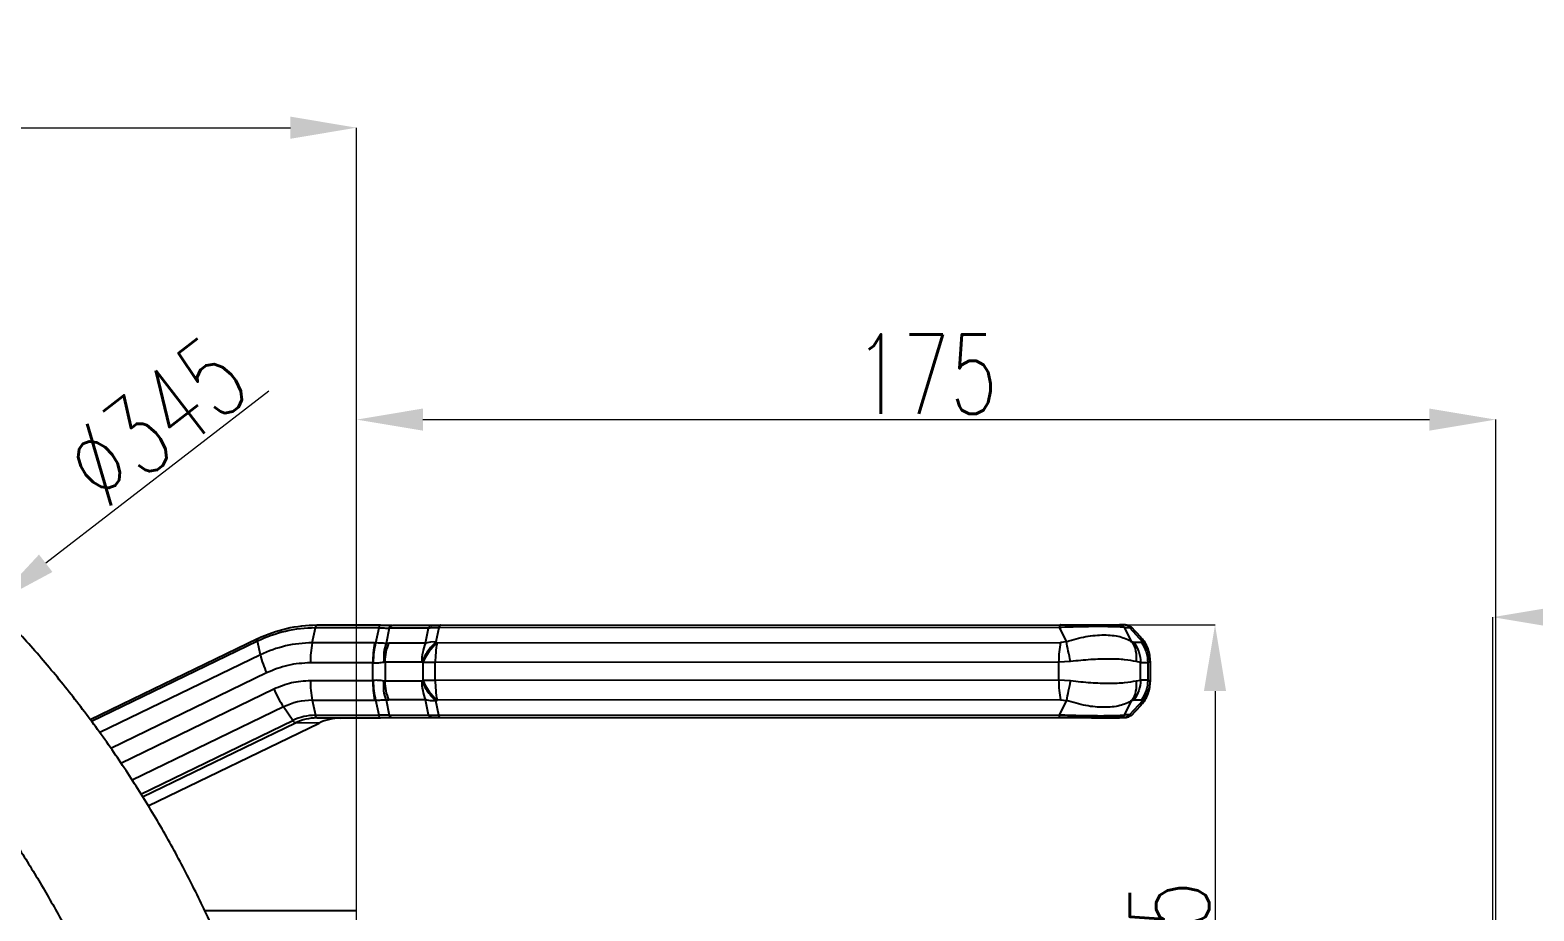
# Model space of a CAD drawing. Header units: millimetres. Extents: x 1953 to 4389, y 564 to 2287.
# Drawn here: x 3066.4 to 3293.5, y 1073.5 to 1206.6 of the extents above; entities that cross this region are included whole.
import ezdxf

# ---------------------------------------------------------------- set-up
doc = ezdxf.new("R2010")
doc.units = ezdxf.units.MM
doc.layers.add('AM_5', color=3, linetype='Continuous', lineweight=25)
doc.styles.add('SLDTEXTSTYLE1', font='txt.shx', dxfattribs={"width": 0.7, "bigfont": 'gbcbig.shx'})
doc.dimstyles.new('SLDDIMSTYLE12$0', dxfattribs={"dimtxt": 12, "dimasz": 10, "dimexe": 0, "dimexo": 0.0625, "dimgap": 0.875, "dimtad": 1, "dimdec": 1, "dimlfac": 1.8, "dimrnd": 1e-09, "dimzin": 12, "dimdsep": 46, "dimtxsty": 'SLDTEXTSTYLE1', "dimcen": 0.09, "dimdle": 8.16, "dimclrd": 3, "dimclre": 3, "dimadec": 0, "dimazin": 3, "dimtfac": 1, "dimtdec": 1, "dimtofl": 0, "dimtmove": 0, "dimatfit": 3, "dimfxl": 0, "dimfrac": 2, "dimtolj": 1, "dimlwd": 5, "dimlwe": 5, "dimarcsym": 0})
doc.dimstyles.new('SLDDIMSTYLE12$3', dxfattribs={"dimtxt": 12, "dimasz": 10, "dimexe": 0, "dimexo": 0.0625, "dimgap": 0.875, "dimtad": 1, "dimdec": 1, "dimlfac": 1.8, "dimrnd": 1e-09, "dimzin": 12, "dimdsep": 46, "dimtxsty": 'SLDTEXTSTYLE1', "dimcen": 0.09, "dimdle": 8.16, "dimclrd": 3, "dimclre": 3, "dimadec": 0, "dimazin": 3, "dimtfac": 1, "dimtdec": 1, "dimtofl": 0, "dimtmove": 0, "dimatfit": 3, "dimfxl": 0, "dimfrac": 2, "dimtolj": 1, "dimlwd": 5, "dimlwe": 5, "dimarcsym": 0})

# ---------------------------------------------------------------- blocks, each defined once
blk = doc.blocks.new('*D65')
at = {"layer": 'AM_5', "color": 3, "lineweight": 5, "transparency": 16777216}
blk.add_line((2938.67, 1139.46), (2938.67, 1191.82), dxfattribs=at)
at = {"layer": 'AM_5', "color": 3, "linetype": 'Continuous', "lineweight": 5, "transparency": 16777216}
for p, q in [((2948.67, 1191.82), (3105.75, 1191.82)), ((3115.75, 1073.56), (3115.75, 1191.82))]:
    blk.add_line(p, q, dxfattribs=at)
at = {"layer": 'AM_5', "color": 3, "transparency": 16777216}
for points in [[(2948.67, 1193.49), (2948.67, 1190.15), (2938.67, 1191.82)], [(3105.75, 1193.49), (3105.75, 1190.15), (3115.75, 1191.82)]]:
    blk.add_solid(points, dxfattribs=at)
at = {"layer": 'Defpoints', "color": 0, "transparency": 16777216}
for p in [(3115.75, 1191.82), (2938.67, 1139.39), (3115.75, 1073.49)]:
    blk.add_point(p, dxfattribs=at)
at = {"layer": 'AM_5', "color": 0, "transparency": 16777216, "insert": (3027.21, 1198.7), "char_height": 12, "attachment_point": 5, "style": 'SLDTEXTSTYLE1'}
blk.add_mtext('\\A1;178', dxfattribs=at)
blk = doc.blocks.new('*D53')
at = {"layer": 'AM_5', "color": 3, "lineweight": 5, "transparency": 16777216}
blk.add_line((3115.75, 1071), (3115.75, 1147.72), dxfattribs=at)
at = {"layer": 'AM_5', "color": 3, "linetype": 'Continuous', "lineweight": 5, "transparency": 16777216}
for p, q in [((3125.75, 1147.72), (3277.75, 1147.72)), ((3287.75, 993.85), (3287.75, 1147.72))]:
    blk.add_line(p, q, dxfattribs=at)
at = {"layer": 'AM_5', "color": 3, "transparency": 16777216}
for points in [[(3125.75, 1149.39), (3125.75, 1146.05), (3115.75, 1147.72)], [(3277.75, 1149.39), (3277.75, 1146.05), (3287.75, 1147.72)]]:
    blk.add_solid(points, dxfattribs=at)
at = {"layer": 'Defpoints', "color": 0, "transparency": 16777216}
for p in [(3287.75, 1147.72), (3115.75, 1070.94), (3287.75, 993.79)]:
    blk.add_point(p, dxfattribs=at)
at = {"layer": 'AM_5', "color": 0, "transparency": 16777216, "insert": (3201.75, 1154.59), "char_height": 12, "attachment_point": 5, "style": 'SLDTEXTSTYLE1'}
blk.add_mtext('\\A1;175', dxfattribs=at)
blk = doc.blocks.new('*D55')
at = {"layer": 'AM_5', "color": 3, "lineweight": 5, "transparency": 16777216}
blk.add_line((3287.3, 1071), (3287.3, 1117.87), dxfattribs=at)
at = {"layer": 'AM_5', "color": 3, "linetype": 'Continuous', "lineweight": 5, "transparency": 16777216}
for p, q in [((3297.3, 1117.87), (3449.3, 1117.87)), ((3459.3, 993.85), (3459.3, 1117.87))]:
    blk.add_line(p, q, dxfattribs=at)
at = {"layer": 'AM_5', "color": 3, "transparency": 16777216}
for points in [[(3297.3, 1119.54), (3297.3, 1116.21), (3287.3, 1117.87)], [(3449.3, 1119.54), (3449.3, 1116.21), (3459.3, 1117.87)]]:
    blk.add_solid(points, dxfattribs=at)
at = {"layer": 'Defpoints', "color": 0, "transparency": 16777216}
for p in [(3459.3, 1117.87), (3287.3, 1070.94), (3459.3, 993.79)]:
    blk.add_point(p, dxfattribs=at)
at = {"layer": 'AM_5', "color": 0, "transparency": 16777216, "insert": (3373.3, 1124.75), "char_height": 12, "attachment_point": 5, "style": 'SLDTEXTSTYLE1'}
blk.add_mtext('\\A1;195', dxfattribs=at)
blk = doc.blocks.new('*D69')
at = {"layer": 'AM_5', "color": 3, "lineweight": 5, "transparency": 16777216}
blk.add_line((3231.02, 1116.71), (3245.37, 1116.71), dxfattribs=at)
at = {"layer": 'AM_5', "color": 3, "linetype": 'Continuous', "lineweight": 5, "transparency": 16777216}
for p, q in [((3245.37, 1106.71), (3245.37, 1009.26)), ((2985.42, 999.26), (3245.37, 999.26))]:
    blk.add_line(p, q, dxfattribs=at)
at = {"layer": 'AM_5', "color": 3, "transparency": 16777216}
for points in [[(3243.7, 1106.71), (3247.04, 1106.71), (3245.37, 1116.71)], [(3243.7, 1009.26), (3247.04, 1009.26), (3245.37, 999.26)]]:
    blk.add_solid(points, dxfattribs=at)
at = {"layer": 'Defpoints', "color": 0, "transparency": 16777216}
for p in [(3230.96, 1116.71), (2985.36, 999.26), (3245.37, 999.26)]:
    blk.add_point(p, dxfattribs=at)
at = {"layer": 'AM_5', "color": 0, "transparency": 16777216, "insert": (3238.49, 1067.21), "char_height": 12, "attachment_point": 5, "rotation": 90, "style": 'SLDTEXTSTYLE1'}
blk.add_mtext('\\A1;115', dxfattribs=at)
blk = doc.blocks.new('*D54')
at = {"layer": 'AM_5', "color": 3, "linetype": 'Continuous', "lineweight": 5, "transparency": 16777216}
blk.add_line((3102.49, 1152.01), (3068.81, 1126.02), dxfattribs=at)
at = {"layer": 'AM_5', "color": 3, "lineweight": 5, "transparency": 16777216}
for p, q in [((3001.52, 1073.99), (3001.52, 1074.17)), ((3001.43, 1074.08), (3001.61, 1074.08))]:
    blk.add_line(p, q, dxfattribs=at)
at = {"layer": 'AM_5', "color": 3, "transparency": 16777216}
blk.add_solid([(3067.79, 1127.33), (3069.82, 1124.7), (3060.89, 1119.9)], dxfattribs=at)
at = {"layer": 'Defpoints', "color": 0, "transparency": 16777216}
for p in [(3060.89, 1119.9), (2942.15, 1028.25)]:
    blk.add_point(p, dxfattribs=at)
at = {"layer": 'AM_5', "color": 0, "transparency": 16777216, "insert": (3085.41, 1147.51), "char_height": 12, "attachment_point": 5, "rotation": 37.6642, "style": 'SLDTEXTSTYLE1'}
blk.add_mtext('\\A1;%%C345', dxfattribs=at)

msp = doc.modelspace()

# ---------------------------------------------------------------- linework, layer by layer
at = {"color": 7, "linetype": 'Continuous', "lineweight": 25}
for p, q in [((3109.052, 1113.98), (3109.521, 1116.243)), ((3119.132, 1116.249), (3109.521, 1116.243)), ((3119.353, 1116.647), (3109.741, 1116.641)), ((3118.663, 1113.983), (3119.132, 1116.249)), ((3120.665, 1116.215), (3120.187, 1113.906)), ((3126.629, 1116.225), (3120.665, 1116.215)), ((3121.045, 1116.621), (3121.201, 1116.649)), ((3121.201, 1116.649), (3127.164, 1116.66)), ((3126.155, 1113.94), (3126.629, 1116.225)), ((3128.176, 1116.263), (3127.733, 1114.123)), ((3221.83, 1116.321), (3128.176, 1116.263)), ((3128.396, 1116.662), (3222.051, 1116.719)), ((3221.83, 1116.321), (3222.938, 1114.171)), ((3231.673, 1116.703), (3230.957, 1116.709)), ((3232.833, 1114.159), (3231.726, 1116.309)), ((3231.726, 1116.309), (3232.442, 1116.304)), ((3232.596, 1116.359), (3232.442, 1116.304)), ((3232.442, 1116.304), (3234.44, 1114.147)), ((3232.632, 1116.372), (3232.596, 1116.359)), ((3234.225, 1114.788), (3232.701, 1116.433)), ((3100.792, 1114.577), (3075.533, 1102.34)), ((3100.764, 1114.223), (3075.721, 1102.09)), ((3101.215, 1112.172), (3100.764, 1114.223)), ((3118.469, 1113.986), (3109.052, 1113.98)), ((3118.469, 1113.986), (3118.663, 1113.983)), ((3120.625, 1113.93), (3120.187, 1113.906)), ((3126.155, 1113.94), (3120.625, 1113.93)), ((3126.915, 1114.076), (3126.155, 1113.94)), ((3127.733, 1114.123), (3126.915, 1114.076)), ((3127.902, 1114), (3127.733, 1114.123)), ((3127.902, 1114), (3222.034, 1114.058)), ((3222.938, 1114.171), (3222.034, 1114.058)), ((3233.167, 1114.045), (3232.833, 1114.159)), ((3234.269, 1114.037), (3233.167, 1114.045)), ((3234.136, 1114.796), (3234.164, 1114.735)), ((3234.164, 1114.735), (3234.44, 1114.147)), ((3234.44, 1114.147), (3234.269, 1114.037)), ((3101.215, 1112.172), (3076.97, 1100.426)), ((3118.193, 1110.988), (3108.777, 1110.982)), ((3118.193, 1108.321), (3118.193, 1110.988)), ((3118.193, 1110.988), (3118.29, 1110.985)), ((3119.841, 1111.089), (3120.06, 1111.113)), ((3120.06, 1111.113), (3125.59, 1111.123)), ((3120.06, 1111.113), (3120.06, 1108.2)), ((3125.59, 1111.123), (3125.76, 1111)), ((3126.639, 1111.002), (3125.76, 1111)), ((3125.76, 1111), (3125.76, 1108.334)), ((3127.626, 1111.002), (3126.639, 1111.002)), ((3221.758, 1111.06), (3127.626, 1111.002)), ((3127.626, 1108.336), (3127.626, 1111.002)), ((3223.566, 1111.173), (3221.758, 1111.06)), ((3221.758, 1111.06), (3221.759, 1108.393)), ((3234.128, 1111.045), (3233.461, 1111.162)), ((3234.128, 1108.379), (3234.128, 1111.045)), ((3234.128, 1111.045), (3235.231, 1111.037)), ((3235.573, 1111.146), (3235.231, 1111.037)), ((3235.231, 1111.037), (3235.231, 1108.371)), ((3235.465, 1111.317), (3235.518, 1111.232)), ((3235.618, 1108.164), (3235.618, 1111.232)), ((3102.155, 1109.454), (3078.615, 1098.05)), ((3108.777, 1108.315), (3118.193, 1108.321)), ((3118.29, 1108.324), (3118.193, 1108.321)), ((3120.06, 1108.2), (3119.841, 1108.223)), ((3125.59, 1108.211), (3120.06, 1108.2)), ((3125.76, 1108.334), (3125.59, 1108.211)), ((3125.76, 1108.334), (3126.639, 1108.335)), ((3126.639, 1108.335), (3127.626, 1108.336)), ((3127.626, 1108.336), (3221.759, 1108.393)), ((3221.759, 1108.393), (3223.566, 1108.281)), ((3233.461, 1108.27), (3234.128, 1108.379)), ((3235.231, 1108.371), (3234.128, 1108.379)), ((3235.231, 1108.371), (3235.573, 1108.254)), ((3080.126, 1095.841), (3103.236, 1107.037)), ((3235.518, 1108.164), (3235.466, 1108.076)), ((3104.728, 1104.316), (3081.864, 1093.239)), ((3106.115, 1102.257), (3104.728, 1104.316)), ((3109.052, 1105.313), (3118.469, 1105.319)), ((3109.052, 1105.313), (3109.521, 1103.043)), ((3118.469, 1105.319), (3118.663, 1105.322)), ((3119.132, 1103.049), (3118.663, 1105.322)), ((3120.187, 1105.402), (3120.625, 1105.38)), ((3120.187, 1105.402), (3120.665, 1103.087)), ((3126.155, 1105.39), (3120.625, 1105.38)), ((3126.915, 1105.256), (3126.155, 1105.39)), ((3126.629, 1103.098), (3126.155, 1105.39)), ((3127.733, 1105.211), (3126.915, 1105.256)), ((3127.733, 1105.211), (3127.902, 1105.334)), ((3128.176, 1103.063), (3127.733, 1105.211)), ((3222.035, 1105.391), (3127.902, 1105.334)), ((3222.938, 1105.279), (3221.831, 1103.121)), ((3222.035, 1105.391), (3222.938, 1105.279)), ((3231.726, 1103.109), (3232.833, 1105.267)), ((3234.44, 1105.255), (3232.442, 1103.104)), ((3232.704, 1102.966), (3234.22, 1104.598)), ((3232.833, 1105.267), (3233.167, 1105.378)), ((3233.167, 1105.378), (3234.269, 1105.37)), ((3234.161, 1104.65), (3234.135, 1104.593)), ((3234.44, 1105.255), (3234.161, 1104.65)), ((3234.269, 1105.37), (3234.44, 1105.255)), ((3083.167, 1091.14), (3106.115, 1102.257)), ((3083.43, 1090.717), (3106.498, 1101.893)), ((3084.271, 1089.362), (3110.081, 1101.866)), ((3084.275, 1089.356), (3110.112, 1101.873)), ((3110.081, 1101.866), (3106.498, 1101.893)), ((3109.521, 1103.043), (3119.132, 1103.049)), ((3109.741, 1102.641), (3119.353, 1102.647)), ((3109.741, 1102.641), (3113.324, 1102.615)), ((3226.737, 1102.684), (3113.324, 1102.615)), ((3120.665, 1103.087), (3126.629, 1103.098)), ((3127.164, 1102.66), (3121.201, 1102.649)), ((3128.176, 1103.063), (3221.831, 1103.121)), ((3222.051, 1102.719), (3128.396, 1102.662)), ((3231.673, 1102.703), (3230.957, 1102.709)), ((3232.442, 1103.104), (3231.726, 1103.109)), ((3232.442, 1103.104), (3232.698, 1102.999)), ((3115.752, 1073.494), (3092.825, 1073.494))]:
    msp.add_line(p, q, dxfattribs=at)
at = {"color": 7, "linetype": 'Continuous', "lineweight": 25, "flags": 128}
for points in [[(3109.521, 1116.243), (3109.541, 1116.331), (3109.565, 1116.41), (3109.59, 1116.479), (3109.618, 1116.537), (3109.647, 1116.582), (3109.678, 1116.615), (3109.709, 1116.635), (3109.741, 1116.641)], [(3100.764, 1114.223), (3100.749, 1114.303), (3100.74, 1114.375), (3100.738, 1114.437), (3100.742, 1114.489), (3100.753, 1114.53), (3100.77, 1114.56), (3100.792, 1114.577)], [(3100.792, 1114.577), (3100.793, 1114.578), (3100.823, 1114.584)], [(3109.741, 1102.641), (3109.709, 1102.648), (3109.678, 1102.669), (3109.647, 1102.702), (3109.618, 1102.748), (3109.59, 1102.806), (3109.565, 1102.875), (3109.541, 1102.954), (3109.521, 1103.043)], [(3110.112, 1101.873), (3110.11, 1101.872), (3110.081, 1101.866)]]:
    msp.add_lwpolyline(points, dxfattribs=at)
at = {"color": 7, "linetype": 'Continuous', "lineweight": 25}
for centre, radius, start, end in [((3109.547, 1096.141), 20.102, 90.07529, 115.90707), ((3109.768, 1096.167), 20.474, 90.07527, 115.90712), ((3109.076, 1095.987), 17.993, 90.07527, 115.90712), ((3123.972, 1111.096), 15.196, 169.06221, 180.4319), ((3133.389, 1111.102), 15.196, 169.06221, 180.4319), ((3132.608, 1111.181), 7.017, 156.84756, 180.47841), ((3133.617, 1107.654), 8.541, 132.00657, 156.93397), ((3142.822, 1111.117), 15.196, 169.06221, 180.43184), ((3115.438, 1115.573), 14.624, 193.45011, 204.73439), ((3124.035, 1108.203), 15.259, 179.57667, 190.91491), ((3133.452, 1108.208), 15.259, 179.57667, 190.91491), ((3132.628, 1108.153), 7.037, 179.5333, 203.11856), ((3133.642, 1111.697), 8.57, 203.11136, 227.95126), ((3142.885, 1108.223), 15.259, 179.57677, 190.91492), ((3120.091, 1114.507), 18.436, 203.90163, 213.55836), ((3109.065, 1095.386), 9.927, 90.07527, 115.90712), ((3109.531, 1095.226), 7.818, 90.07527, 115.90712), ((3106.791, 1102.584), 0.75, 205.79928, 247.02737), ((3109.751, 1095.196), 7.445, 90.07527, 115.90712), ((3113.334, 1095.169), 7.445, 90.07527, 115.90712)]:
    msp.add_arc(centre, radius, start, end, dxfattribs=at)
for points, knots in [([(2938.32, 830.528), (2940.88, 830.553), (2944.46, 830.588), (2949.73, 830.867), (2954.194, 831.202), (2959.51, 831.768), (2965.079, 832.541), (2970.892, 833.551), (2976.864, 834.807), (2982.94, 836.318), (2989.078, 838.088), (2995.243, 840.123), (3001.406, 842.422), (3007.543, 844.987), (3013.631, 847.818), (3019.651, 850.911), (3025.584, 854.266), (3031.413, 857.878), (3037.123, 861.744), (3042.698, 865.858), (3048.125, 870.215), (3053.391, 874.809), (3058.482, 879.634), (3063.387, 884.682), (3068.094, 889.944), (3072.592, 895.414), (3076.87, 901.083), (3080.919, 906.94), (3084.729, 912.977), (3088.29, 919.182), (3091.595, 925.547), (3094.636, 932.06), (3097.405, 938.709), (3099.896, 945.483), (3102.101, 952.371), (3104.016, 959.36), (3105.634, 966.437), (3106.952, 973.591), (3107.965, 980.808), (3108.67, 988.075), (3109.062, 995.379), (3109.141, 1002.707), (3108.904, 1010.045), (3108.35, 1017.38), (3107.478, 1024.698), (3106.288, 1031.985), (3104.78, 1039.227), (3102.954, 1046.412), (3100.814, 1053.525), (3098.36, 1060.552), (3095.595, 1067.481), (3092.523, 1074.297), (3089.146, 1080.988), (3085.468, 1087.54), (3081.494, 1093.94), (3077.229, 1100.175), (3072.678, 1106.233), (3067.846, 1112.101), (3062.739, 1117.768), (3057.362, 1123.22), (3051.916, 1128.268), (3046.442, 1132.92), (3040.984, 1137.19), (3035.359, 1141.232), (3029.578, 1145.04), (3023.65, 1148.609), (3017.588, 1151.931), (3011.402, 1155.001), (3005.105, 1157.814), (2998.712, 1160.366), (2992.237, 1162.652), (2985.699, 1164.669), (2979.124, 1166.411), (2972.551, 1167.876), (2966.057, 1169.057), (2959.768, 1169.955), (2954.244, 1170.538), (2949.361, 1170.906), (2944.537, 1171.145), (2938.563, 1171.262), (2933.046, 1171.152), (2927.777, 1170.88), (2923.312, 1170.543), (2917.996, 1169.978), (2912.427, 1169.204), (2906.614, 1168.194), (2900.643, 1166.938), (2894.567, 1165.428), (2888.429, 1163.657), (2882.263, 1161.623), (2876.1, 1159.323), (2869.963, 1156.758), (2863.875, 1153.928), (2857.855, 1150.834), (2851.923, 1147.479), (2846.093, 1143.867), (2840.384, 1140.002), (2834.808, 1135.888), (2829.381, 1131.53), (2824.115, 1126.936), (2819.024, 1122.112), (2814.119, 1117.064), (2809.412, 1111.801), (2804.914, 1106.331), (2800.636, 1100.663), (2796.587, 1094.806), (2792.778, 1088.769), (2789.216, 1082.563), (2785.911, 1076.198), (2782.869, 1069.686), (2780.107, 1063.035), (2777.77, 1056.753), (2776.491, 1052.648), (2775.928, 1050.839)], [0, 0, 0, 0, 0.0102074, 0.014274, 0.021037, 0.0280561, 0.0355867, 0.0434511, 0.0515783, 0.0599113, 0.0684099, 0.0770439, 0.085791, 0.0946336, 0.1035582, 0.112554, 0.1216124, 0.1307262, 0.1398897, 0.1490979, 0.1583469, 0.1676331, 0.1769537, 0.1863062, 0.1956884, 0.2050985, 0.2145348, 0.2239961, 0.233481, 0.2429885, 0.2525178, 0.262068, 0.2716385, 0.2812287, 0.2908382, 0.3004664, 0.3101132, 0.3197782, 0.3294613, 0.3391624, 0.3488814, 0.3586183, 0.3683733, 0.3781464, 0.387938, 0.3977483, 0.4075776, 0.4174265, 0.4272956, 0.4371854, 0.4470968, 0.4570307, 0.4669882, 0.4769704, 0.486979, 0.4970156, 0.5070822, 0.5171812, 0.5273154, 0.5374882, 0.5477037, 0.5569145, 0.5661226, 0.5753266, 0.5845258, 0.5937191, 0.6029052, 0.6120821, 0.6212471, 0.6303962, 0.6395236, 0.6486197, 0.6576679, 0.6666375, 0.6754633, 0.6839789, 0.6919633, 0.6976055, 0.7035012, 0.7112199, 0.7214273, 0.7254939, 0.7322569, 0.739276, 0.7468066, 0.754671, 0.7627982, 0.7711312, 0.7796298, 0.7882638, 0.7970109, 0.8058535, 0.8147781, 0.8237739, 0.8328323, 0.8419461, 0.8511096, 0.8603178, 0.8695668, 0.878853, 0.8881736, 0.8975261, 0.9069083, 0.9163184, 0.9257547, 0.935216, 0.9447009, 0.9542084, 0.9637377, 0.9732879, 0.9828584, 0.9924486, 1, 1, 1, 1]), ([(2939.136, 1151.217), (2941.536, 1151.18), (2944.895, 1151.128), (2949.837, 1150.824), (2954.027, 1150.467), (2959.014, 1149.876), (2964.235, 1149.076), (2969.681, 1148.038), (2975.269, 1146.755), (2980.948, 1145.216), (2986.677, 1143.418), (2992.42, 1141.358), (2998.151, 1139.034), (3003.843, 1136.446), (3009.475, 1133.596), (3015.026, 1130.486), (3020.48, 1127.119), (3025.817, 1123.5), (3031.023, 1119.633), (3036.082, 1115.525), (3040.98, 1111.18), (3045.703, 1106.608), (3050.239, 1101.814), (3054.575, 1096.809), (3058.699, 1091.599), (3062.602, 1086.196), (3066.271, 1080.609), (3069.697, 1074.848), (3072.872, 1068.924), (3075.785, 1062.849), (3078.43, 1056.634), (3080.798, 1050.292), (3082.883, 1043.835), (3084.678, 1037.275), (3086.178, 1030.627), (3087.376, 1023.903), (3088.273, 1017.117), (3088.848, 1010.284), (3089.123, 1004.217), (3089.071, 1000.433), (3089.05, 998.94)], [0, 0, 0, 0, 0.0302952, 0.0423856, 0.0624901, 0.08336, 0.1057536, 0.1291426, 0.1533151, 0.1781023, 0.2033838, 0.2290707, 0.2550958, 0.2814075, 0.3079654, 0.3347376, 0.3616982, 0.3888263, 0.4161047, 0.4435189, 0.4710571, 0.4987089, 0.526466, 0.5543209, 0.5822674, 0.6103001, 0.6384144, 0.6666062, 0.6948723, 0.7232096, 0.7516156, 0.7800883, 0.8086258, 0.8372268, 0.86589, 0.8946146, 0.9234, 0.9522458, 0.9811519, 1, 1, 1, 1]), ([(3119.132, 1116.249), (3119.146, 1116.308), (3119.174, 1116.425), (3119.228, 1116.55), (3119.289, 1116.632), (3119.331, 1116.642), (3119.353, 1116.647)], [0, 0, 0, 0, 0.2499973, 0.4999982, 0.7499991, 1, 1, 1, 1]), ([(3119.132, 1116.249), (3119.408, 1116.247), (3119.968, 1116.245), (3120.43, 1116.225), (3120.665, 1116.215)], [0, 0, 0, 0, 0.4915101, 1, 1, 1, 1]), ([(3121.055, 1116.621), (3120.789, 1116.623), (3120.257, 1116.626), (3119.607, 1116.625), (3119.282, 1116.624)], [0, 0, 0, 0, 0.4996452, 1, 1, 1, 1]), ([(3120.665, 1116.215), (3120.697, 1116.279), (3120.763, 1116.406), (3120.895, 1116.538), (3120.993, 1116.611), (3121.045, 1116.621), (3121.045, 1116.621)], [0, 0, 0, 0, 0.3327347, 0.6654694, 0.9982041, 1, 1, 1, 1]), ([(3128.176, 1116.263), (3127.9, 1116.262), (3127.344, 1116.258), (3126.869, 1116.236), (3126.629, 1116.225)], [0, 0, 0, 0, 0.4950466, 1, 1, 1, 1]), ([(3127.164, 1116.66), (3127.353, 1116.661), (3127.728, 1116.661), (3128.175, 1116.662), (3128.396, 1116.662)], [0, 0, 0, 0, 0.5040088, 1, 1, 1, 1]), ([(3231.726, 1116.309), (3231.286, 1116.348), (3230.468, 1116.422), (3228.053, 1116.457), (3225.055, 1116.428), (3222.961, 1116.358), (3221.83, 1116.321)], [0, 0, 0, 0, 0.2683795, 0.4991161, 0.7297085, 1, 1, 1, 1]), ([(3222.051, 1116.719), (3223.081, 1116.72), (3224.551, 1116.72), (3226.441, 1116.719), (3227.651, 1116.718), (3228.725, 1116.717), (3230.048, 1116.714), (3230.583, 1116.711), (3230.957, 1116.709)], [0, 0, 0, 0, 0.2713523, 0.38737, 0.5008964, 0.614411, 0.7305771, 1, 1, 1, 1]), ([(3222.938, 1114.171), (3223.921, 1114.462), (3225.854, 1115.034), (3228.656, 1115.26), (3231.134, 1115.028), (3232.26, 1114.452), (3232.833, 1114.159)], [0, 0, 0, 0, 0.2542867, 0.4999835, 0.7458358, 1, 1, 1, 1]), ([(3232.645, 1116.411), (3232.565, 1116.479), (3232.358, 1116.653), (3231.926, 1116.684), (3231.661, 1116.703)], [0, 0, 0, 0, 0.3878889, 1, 1, 1, 1]), ([(3118.29, 1110.985), (3118.318, 1111.526), (3118.372, 1112.607), (3118.566, 1113.524), (3118.663, 1113.983)], [0, 0, 0, 0, 0.5, 1, 1, 1, 1]), ([(3120.187, 1113.906), (3119.954, 1113.917), (3119.492, 1113.939), (3118.938, 1113.968), (3118.663, 1113.983)], [0, 0, 0, 0, 0.5043986, 1, 1, 1, 1]), ([(3120.187, 1113.906), (3120.062, 1113.47), (3119.813, 1112.597), (3119.832, 1111.592), (3119.841, 1111.089)], [0, 0, 0, 0, 0.50000007, 1, 1, 1, 1]), ([(3120.06, 1111.113), (3120.085, 1111.615), (3120.136, 1112.62), (3120.462, 1113.494), (3120.625, 1113.93)], [0, 0, 0, 0, 0.4999559, 1, 1, 1, 1]), ([(3223.566, 1111.173), (3223.438, 1111.717), (3223.183, 1112.804), (3223.02, 1113.715), (3222.938, 1114.171)], [0, 0, 0, 0, 0.5000005, 1, 1, 1, 1]), ([(3232.833, 1114.159), (3233.059, 1113.703), (3233.509, 1112.792), (3233.477, 1111.705), (3233.461, 1111.162)], [0, 0, 0, 0, 0.4999977, 1, 1, 1, 1]), ([(3235.575, 1111.315), (3235.556, 1111.656), (3235.518, 1112.346), (3235.193, 1113.339), (3234.747, 1114.189), (3234.337, 1114.633), (3234.164, 1114.821)], [0, 0, 0, 0, 0.2636578, 0.5332699, 0.8030498, 1, 1, 1, 1]), ([(3235.573, 1111.146), (3235.512, 1111.69), (3235.391, 1112.777), (3234.757, 1113.691), (3234.44, 1114.147)], [0, 0, 0, 0, 0.5000008, 1, 1, 1, 1]), ([(3118.29, 1110.985), (3118.563, 1110.978), (3119.117, 1110.965), (3119.597, 1111.047), (3119.841, 1111.089)], [0, 0, 0, 0, 0.49168447, 1, 1, 1, 1]), ([(3233.461, 1111.162), (3232.926, 1111.271), (3231.875, 1111.487), (3229.427, 1111.578), (3226.596, 1111.493), (3224.588, 1111.281), (3223.566, 1111.173)], [0, 0, 0, 0, 0.2542566, 0.5000164, 0.7456194, 1, 1, 1, 1]), ([(3119.841, 1108.223), (3119.597, 1108.264), (3119.117, 1108.345), (3118.563, 1108.331), (3118.29, 1108.324)], [0, 0, 0, 0, 0.5082251, 1, 1, 1, 1]), ([(3118.663, 1105.322), (3118.566, 1105.782), (3118.372, 1106.702), (3118.318, 1107.783), (3118.29, 1108.324)], [0, 0, 0, 0, 0.5, 1, 1, 1, 1]), ([(3120.187, 1105.402), (3120.062, 1105.84), (3119.813, 1106.715), (3119.832, 1107.721), (3119.841, 1108.223)], [0, 0, 0, 0, 0.5008043, 1, 1, 1, 1]), ([(3223.566, 1108.281), (3223.439, 1107.741), (3223.184, 1106.654), (3223.02, 1105.739), (3222.938, 1105.279)], [0, 0, 0, 0, 0.4968674, 1, 1, 1, 1]), ([(3223.566, 1108.281), (3224.587, 1108.174), (3226.596, 1107.962), (3229.427, 1107.872), (3231.875, 1107.955), (3232.926, 1108.164), (3233.461, 1108.27)], [0, 0, 0, 0, 0.2543758, 0.4999836, 0.7457388, 1, 1, 1, 1]), ([(3233.461, 1108.27), (3233.477, 1107.726), (3233.509, 1106.638), (3233.059, 1105.724), (3232.833, 1105.267)], [0, 0, 0, 0, 0.5000023, 1, 1, 1, 1]), ([(3235.573, 1108.254), (3235.513, 1107.714), (3235.392, 1106.628), (3234.759, 1105.715), (3234.44, 1105.255)], [0, 0, 0, 0, 0.4968676, 1, 1, 1, 1]), ([(3234.162, 1104.569), (3234.336, 1104.757), (3234.746, 1105.202), (3235.193, 1106.053), (3235.519, 1107.047), (3235.557, 1107.737), (3235.576, 1108.078)], [0, 0, 0, 0, 0.19724921, 0.46693834, 0.73645063, 1, 1, 1, 1]), ([(3118.663, 1105.322), (3118.938, 1105.337), (3119.492, 1105.367), (3119.954, 1105.391), (3120.187, 1105.402)], [0, 0, 0, 0, 0.4960838, 1, 1, 1, 1]), ([(3232.833, 1105.267), (3232.26, 1104.978), (3231.134, 1104.409), (3228.65, 1104.184), (3225.846, 1104.417), (3223.914, 1104.99), (3222.938, 1105.279)], [0, 0, 0, 0, 0.2541572, 0.5000143, 0.7476258, 1, 1, 1, 1]), ([(3120.665, 1103.087), (3120.43, 1103.076), (3119.968, 1103.055), (3119.408, 1103.051), (3119.132, 1103.049)], [0, 0, 0, 0, 0.5084817, 1, 1, 1, 1]), ([(3119.353, 1102.647), (3119.331, 1102.653), (3119.289, 1102.663), (3119.228, 1102.747), (3119.174, 1102.872), (3119.146, 1102.99), (3119.132, 1103.049)], [0, 0, 0, 0, 0.2500001, 0.5000002, 0.7500003, 1, 1, 1, 1]), ([(3121.201, 1102.649), (3120.914, 1102.649), (3120.351, 1102.648), (3119.681, 1102.648), (3119.353, 1102.647)], [0, 0, 0, 0, 0.5097088, 1, 1, 1, 1]), ([(3126.629, 1103.098), (3126.869, 1103.088), (3127.344, 1103.067), (3127.9, 1103.065), (3128.176, 1103.063)], [0, 0, 0, 0, 0.5049534, 1, 1, 1, 1]), ([(3128.396, 1102.662), (3128.175, 1102.662), (3127.728, 1102.661), (3127.353, 1102.661), (3127.164, 1102.66)], [0, 0, 0, 0, 0.495991, 1, 1, 1, 1]), ([(3221.831, 1103.121), (3222.951, 1103.084), (3225.036, 1103.016), (3228.029, 1102.983), (3230.458, 1103.009), (3231.281, 1103.074), (3231.726, 1103.109)], [0, 0, 0, 0, 0.2680966, 0.49882268, 0.72946368, 1, 1, 1, 1]), ([(3230.957, 1102.709), (3230.579, 1102.711), (3230.041, 1102.714), (3228.707, 1102.717), (3227.63, 1102.718), (3226.417, 1102.719), (3224.534, 1102.72), (3223.072, 1102.72), (3222.051, 1102.719)], [0, 0, 0, 0, 0.2715623, 0.3875926, 0.5011305, 0.6146375, 0.7308194, 1, 1, 1, 1]), ([(3226.737, 1102.684), (3227.715, 1102.685), (3229.112, 1102.686), (3230.508, 1102.689), (3231.263, 1102.691), (3231.772, 1102.694), (3232.155, 1102.698), (3231.871, 1102.701), (3231.673, 1102.703)], [0, 0, 0, 0, 0.2713523, 0.38737, 0.5008964, 0.614411, 0.7305771, 1, 1, 1, 1]), ([(3231.038, 1102.697), (3231.165, 1102.698), (3231.731, 1102.701), (3232.288, 1102.729), (3232.571, 1102.937), (3232.673, 1103.012)], [0, 0, 0, 0, 0.1564038, 0.6938153, 1, 1, 1, 1])]:
    msp.add_open_spline(points, degree=3, knots=knots, dxfattribs=at)
for points in [[(3126.629, 1116.225), (3126.661, 1116.289), (3126.727, 1116.416), (3126.859, 1116.553), (3127.007, 1116.644), (3127.112, 1116.655), (3127.164, 1116.66)], [(3128.396, 1116.662), (3128.375, 1116.657), (3128.333, 1116.647), (3128.272, 1116.564), (3128.218, 1116.439), (3128.19, 1116.322), (3128.176, 1116.263)], [(3222.051, 1116.719), (3222.03, 1116.714), (3221.987, 1116.704), (3221.927, 1116.621), (3221.872, 1116.497), (3221.844, 1116.379), (3221.83, 1116.321)], [(3230.957, 1116.709), (3231.031, 1116.703), (3231.18, 1116.693), (3231.39, 1116.61), (3231.58, 1116.485), (3231.677, 1116.368), (3231.726, 1116.309)], [(3232.442, 1116.304), (3232.394, 1116.362), (3232.297, 1116.48), (3232.106, 1116.605), (3231.896, 1116.688), (3231.748, 1116.698), (3231.673, 1116.703)], [(3127.733, 1114.123), (3127.512, 1113.912), (3127.071, 1113.491), (3126.485, 1112.745), (3125.971, 1111.95), (3125.717, 1111.398), (3125.59, 1111.123)], [(3222.034, 1114.058), (3221.954, 1113.599), (3221.795, 1112.682), (3221.771, 1111.601), (3221.758, 1111.06)], [(3233.167, 1114.045), (3233.444, 1113.586), (3233.998, 1112.667), (3234.085, 1111.586), (3234.128, 1111.045)], [(3234.269, 1114.037), (3234.547, 1113.577), (3235.101, 1112.659), (3235.187, 1111.578), (3235.231, 1111.037)], [(3108.777, 1110.982), (3107.633, 1110.915), (3105.346, 1110.783), (3103.219, 1109.897), (3102.155, 1109.454)], [(3103.236, 1107.037), (3104.126, 1107.408), (3105.906, 1108.148), (3107.82, 1108.26), (3108.777, 1108.315)], [(3120.625, 1105.38), (3120.462, 1105.817), (3120.136, 1106.692), (3120.085, 1107.698), (3120.06, 1108.2)], [(3125.59, 1108.211), (3125.717, 1107.935), (3125.971, 1107.384), (3126.485, 1106.589), (3127.071, 1105.844), (3127.512, 1105.422), (3127.733, 1105.211)], [(3221.759, 1108.393), (3221.772, 1107.853), (3221.796, 1106.771), (3221.955, 1105.851), (3222.035, 1105.391)], [(3234.128, 1108.379), (3234.085, 1107.838), (3233.998, 1106.757), (3233.444, 1105.838), (3233.167, 1105.378)], [(3235.231, 1108.371), (3235.187, 1107.83), (3235.101, 1106.749), (3234.547, 1105.83), (3234.269, 1105.37)], [(3121.201, 1102.649), (3121.148, 1102.655), (3121.043, 1102.667), (3120.895, 1102.758), (3120.763, 1102.896), (3120.697, 1103.023), (3120.665, 1103.087)], [(3127.164, 1102.66), (3127.112, 1102.666), (3127.007, 1102.678), (3126.859, 1102.769), (3126.727, 1102.906), (3126.661, 1103.034), (3126.629, 1103.098)], [(3128.396, 1102.662), (3128.375, 1102.667), (3128.333, 1102.678), (3128.272, 1102.761), (3128.218, 1102.887), (3128.19, 1103.005), (3128.176, 1103.063)], [(3222.051, 1102.719), (3222.03, 1102.724), (3221.987, 1102.735), (3221.927, 1102.819), (3221.872, 1102.944), (3221.845, 1103.062), (3221.831, 1103.121)], [(3231.726, 1103.109), (3231.677, 1103.05), (3231.58, 1102.933), (3231.39, 1102.807), (3231.18, 1102.724), (3231.031, 1102.714), (3230.957, 1102.709)], [(3232.442, 1103.104), (3232.394, 1103.045), (3232.297, 1102.927), (3232.106, 1102.802), (3231.896, 1102.719), (3231.748, 1102.708), (3231.673, 1102.703)]]:
    msp.add_open_spline(points, degree=3, dxfattribs=at)

# ---------------------------------------------------------------- dimensions: what is measured, and where the dimension line sits
at = {"layer": 'AM_5'}
dim = msp.add_linear_dim(base=(3115.752, 1191.82), p1=(2938.675, 1139.393), p2=(3115.752, 1073.494), text='178', dimstyle='SLDDIMSTYLE12$0', override={"dimlfac": 1, "dimpost": ''}, dxfattribs=at)
dim.commit()
dim.dimension.update_dxf_attribs({"geometry": '*D65', "text_midpoint": (3027.214, 1198.695)})
dim = msp.add_diameter_dim_2p(p1=(2942.15, 1028.25), p2=(3060.89, 1119.905), text='%%C345', dimstyle='SLDDIMSTYLE12$3', override={"dimlfac": 1, "dimpost": ''}, dxfattribs=at)
dim.commit()
dim.dimension.update_dxf_attribs({"geometry": '*D54', "text_midpoint": (3085.405, 1147.512)})
for base, p1, p2, text, picture, middle in [((3287.752, 1147.719), (3115.752, 1070.939), (3287.752, 993.787), '175', '*D53', (3201.752, 1147.719)), ((3459.301, 1117.874), (3287.301, 1070.939), (3459.301, 993.787), '195', '*D55', (3373.301, 1117.874))]:
    dim = msp.add_linear_dim(base=base, p1=p1, p2=p2, text=text, dimstyle='SLDDIMSTYLE12$0', override={"dimlfac": 1}, dxfattribs=at)
    dim.commit()
    dim.dimension.update_dxf_attribs({"geometry": picture, "text_midpoint": middle, "dimtype": 160})
dim = msp.add_linear_dim(base=(3245.37, 999.26), p1=(3230.957, 1116.709), p2=(2985.362, 999.26), angle=90, text='115', dimstyle='SLDDIMSTYLE12$0', override={"dimlfac": 1}, dxfattribs=at)
dim.commit()
dim.dimension.update_dxf_attribs({"geometry": '*D69', "text_midpoint": (3245.37, 1067.214), "dimtype": 160})

doc.saveas('drawing.dxf')
